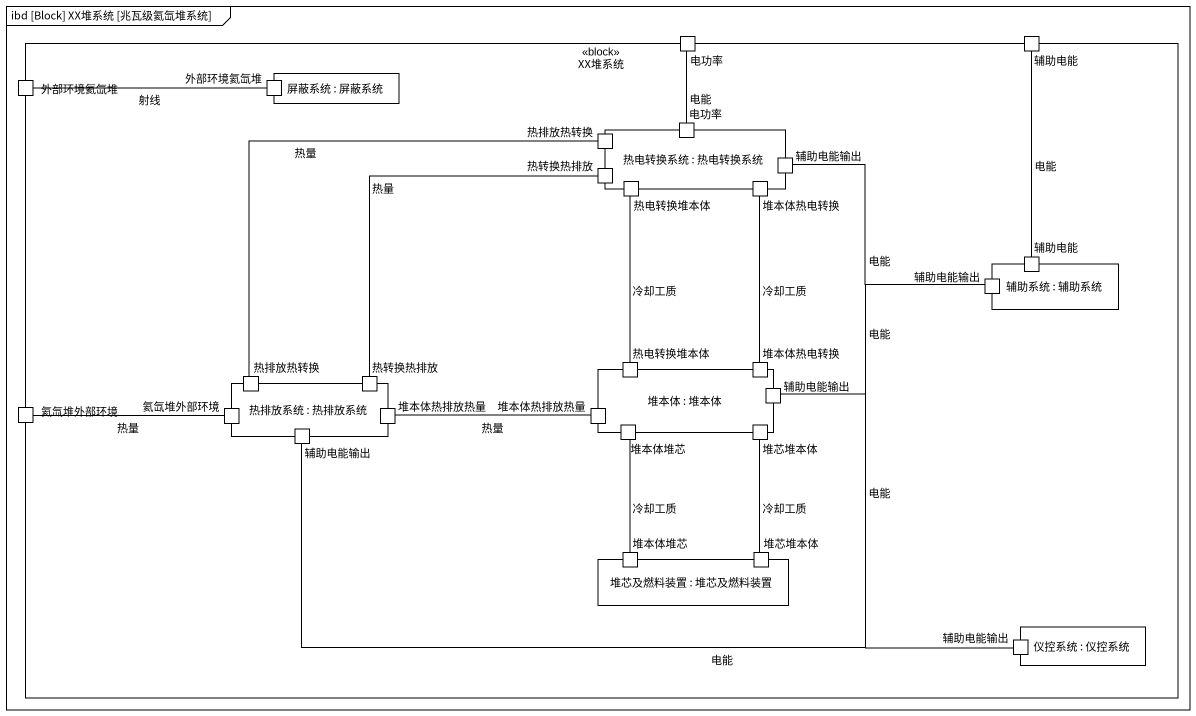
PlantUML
@startuml
mainframe ibd [Block] XX堆系统 [兆瓦级氦氙堆系统]
rectangle XX堆系统 <<block>> {
  port 电功率
  port 辅助电能
  port 外部环境氦氙堆
  rectangle "屏蔽系统 : 屏蔽系统" as 屏蔽系统 {
    port "外部环境氦氙堆" as 外部环境氦氙堆_2
  }
  rectangle "热电转换系统 : 热电转换系统" as 热电转换系统 {
    port 热排放热转换
    port "电功率" as 电功率_2
    port 热转换热排放
    port 热电转换堆本体
    port 堆本体热电转换
    port 辅助电能输出
  }
  rectangle "辅助系统 : 辅助系统" as 辅助系统 {
    port "辅助电能输出" as 辅助电能输出_2
    port "辅助电能" as 辅助电能_2
  }
  rectangle "堆本体 : 堆本体" as 堆本体 {
    port "热电转换堆本体" as 热电转换堆本体_2
    port "堆本体热电转换" as 堆本体热电转换_2
    port "堆本体热排放热量" as 堆本体热排放热量_2
    port "辅助电能输出" as 辅助电能输出_3
    port 堆本体堆芯
    port 堆芯堆本体
  }
  port 氦氙堆外部环境
  rectangle "热排放系统 : 热排放系统" as 热排放系统 {
    port "氦氙堆外部环境" as 氦氙堆外部环境_2
    port "热排放热转换" as 热排放热转换_2
    port "热转换热排放" as 热转换热排放_2
    port 堆本体热排放热量
    port "辅助电能输出" as 辅助电能输出_4
  }
  rectangle "堆芯及燃料装置 : 堆芯及燃料装置" as 堆芯及燃料装置 {
    port "堆本体堆芯" as 堆本体堆芯_2
    port "堆芯堆本体" as 堆芯堆本体_2
  }
  rectangle "仪控系统 : 仪控系统" as 仪控系统 {
    port "辅助电能输出" as 辅助电能输出_5
  }
}
电功率 -- 电功率_2 : 电能
辅助电能 -- 辅助电能_2 : 电能
外部环境氦氙堆 -right- 外部环境氦氙堆_2 : 射线
热转换热排放 -- 热转换热排放_2 : 热量
热电转换堆本体 -- 热电转换堆本体_2 : 冷却工质
辅助电能输出_2 -left- 辅助电能输出 : 电能
辅助电能输出_2 -left- 辅助电能输出_3 : 电能
辅助电能输出_2 -left- 辅助电能输出_4 : 电能
辅助电能输出_2 -- 辅助电能输出_5 : 电能
堆本体热电转换_2 -up- 堆本体热电转换 : 冷却工质
氦氙堆外部环境 -right- 氦氙堆外部环境_2 : 热量
热排放热转换_2 -up- 热排放热转换 : 热量
堆本体热排放热量_2 -left- 堆本体热排放热量 : 热量
堆本体堆芯 -- 堆本体堆芯_2 : 冷却工质
堆芯堆本体_2 -up- 堆芯堆本体 : 冷却工质
@enduml
